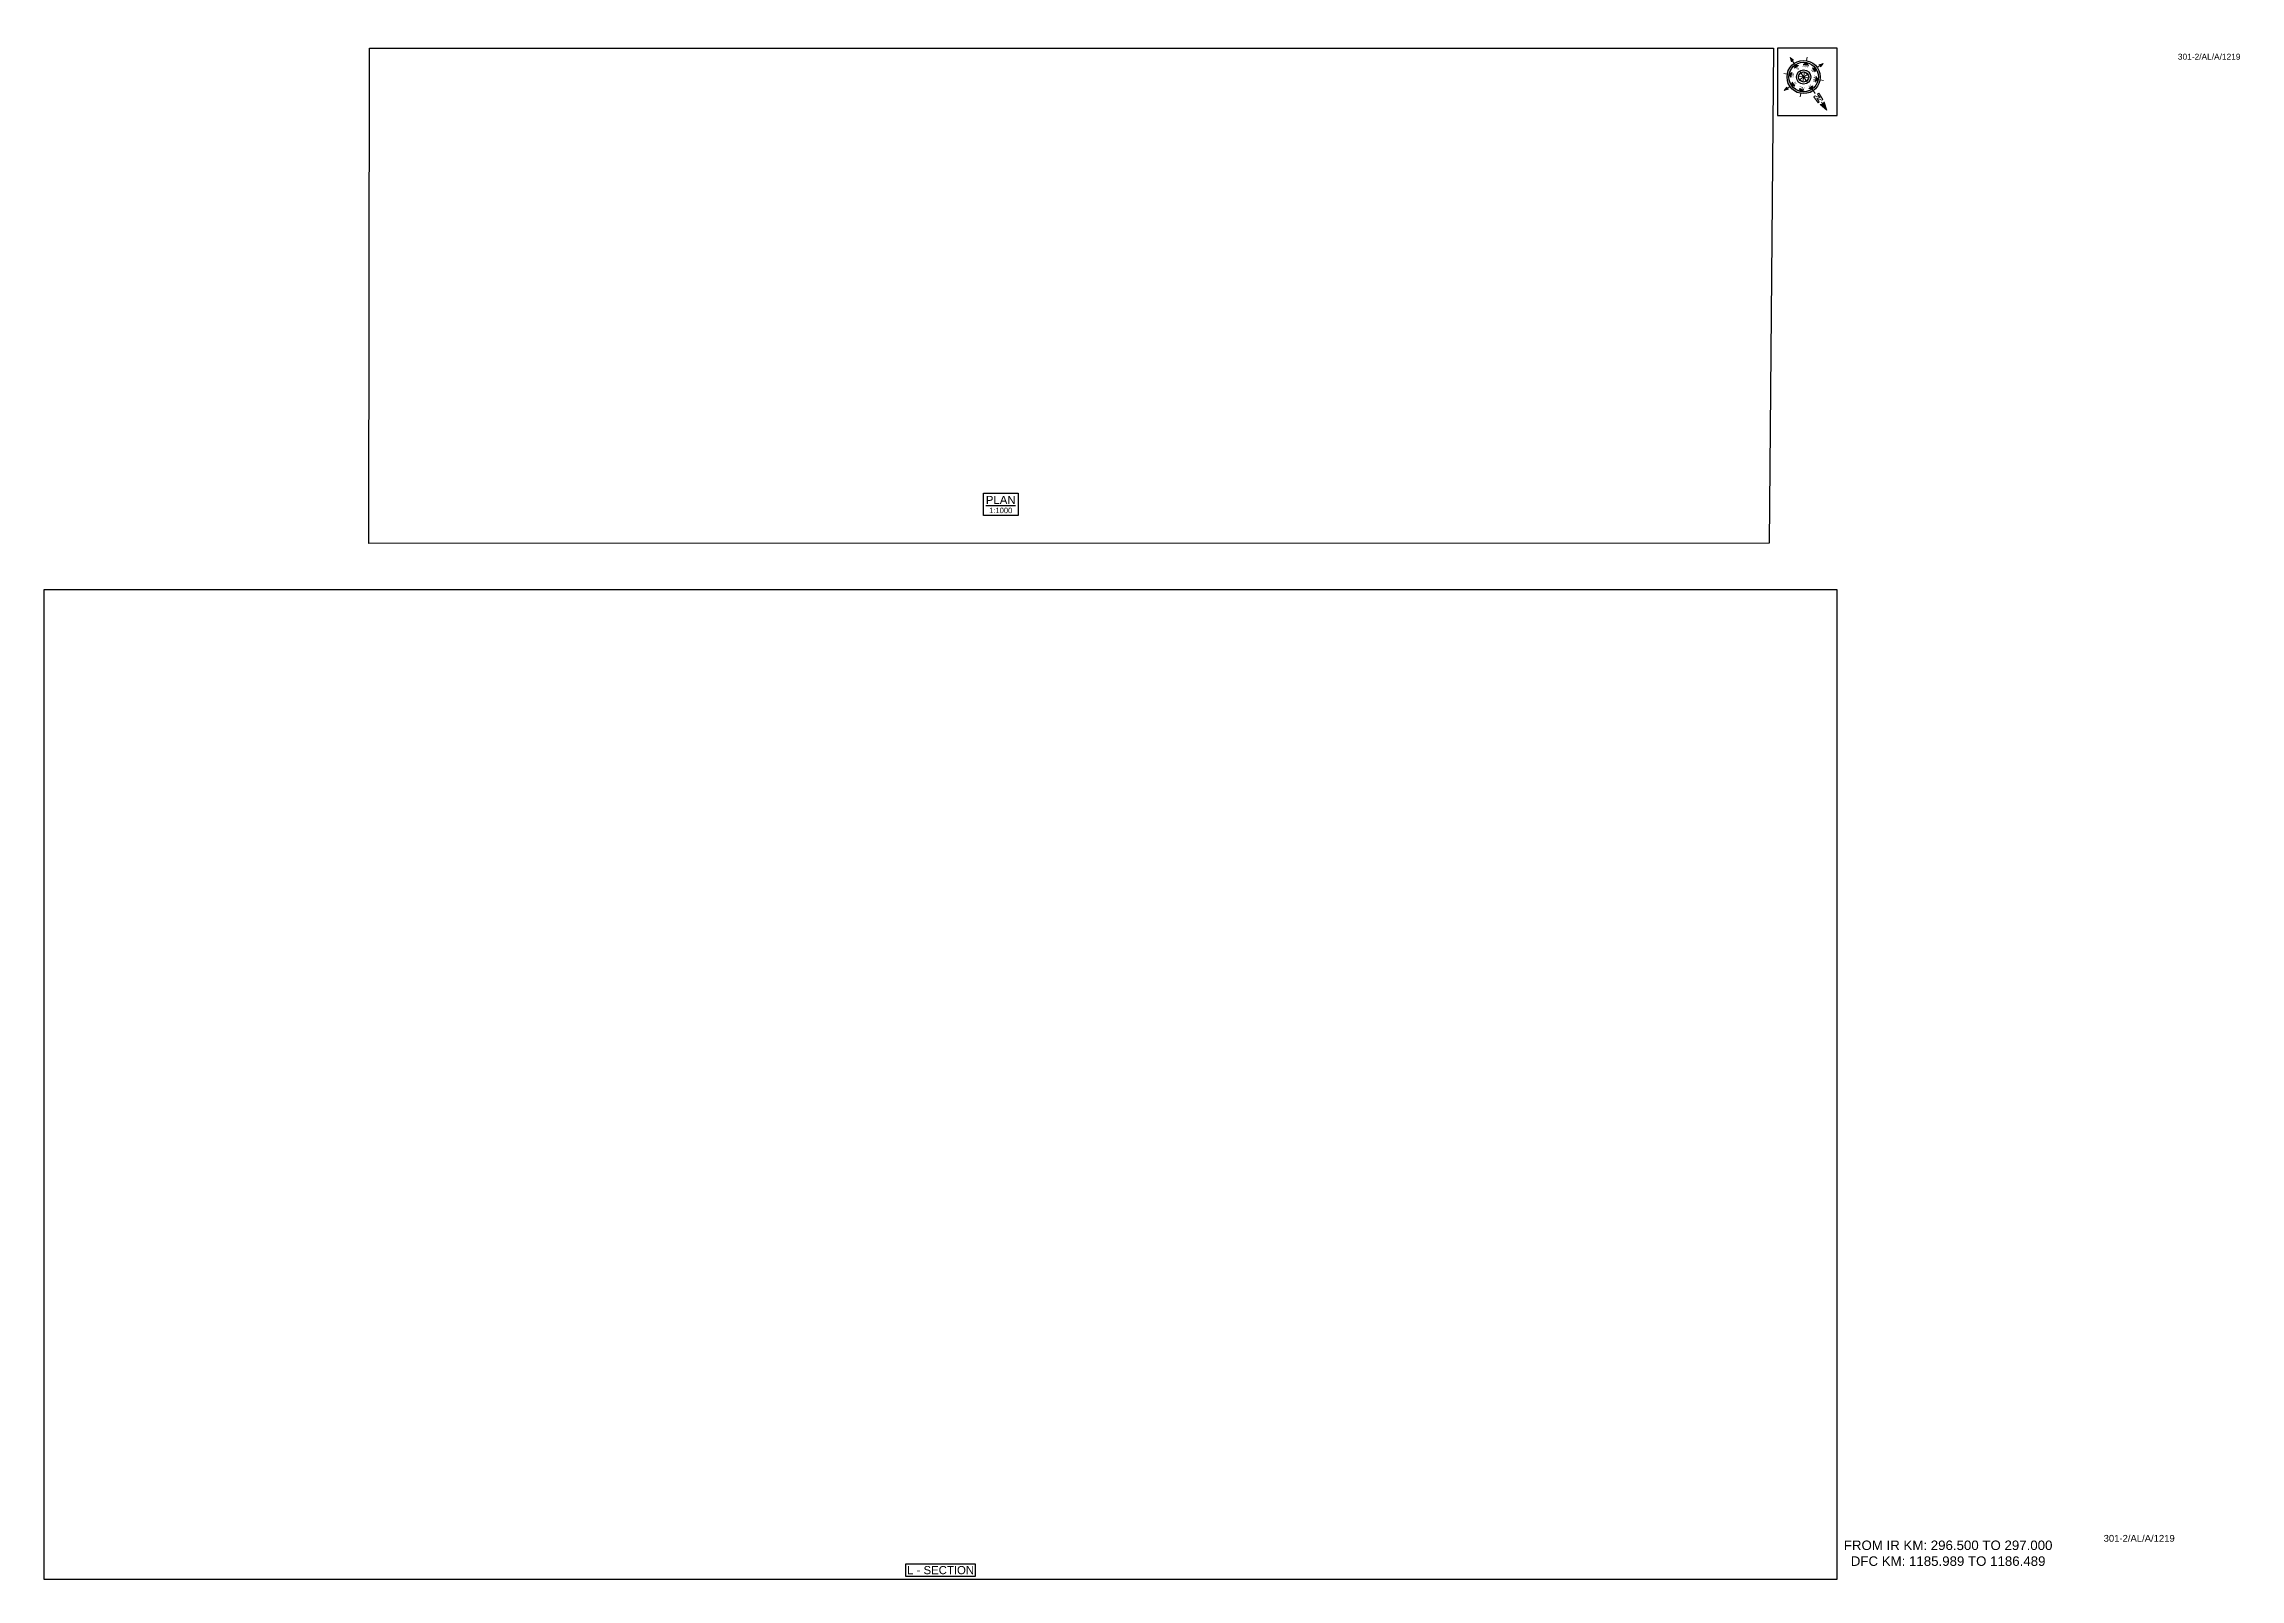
# Paper-space layout '1219' of a CAD drawing. Header units: metres. Extents: x 15 to 824, y 15 to 581.
import ezdxf
from ezdxf.enums import TextEntityAlignment as Align

# ---------------------------------------------------------------- set-up
doc = ezdxf.new("R2010")
doc.units = ezdxf.units.M
doc.header["$MEASUREMENT"] = 0
doc.layers.get('Defpoints').update_dxf_attribs({"color": 5})
doc.layers.add('title', color=7, linetype='Continuous')
doc.styles.get("Standard").update_dxf_attribs({"font": 'arial.ttf'})
doc.styles.add('Style-Arial', font='arial.ttf')

# ---------------------------------------------------------------- blocks, each defined once
blk = doc.blocks.new('N')
for points in [[(0, 8.41), (-0.49, 6.68), (0, 6.93)], [(0.49, 6.68), (0, 6.93), (0, 8.41)], [(-4.93, 0), (-4.07, 0.25), (-4.19, 0)], [(-4.07, -0.25), (-4.19, 0), (-4.93, 0)], [(-3.08, 0), (-2.59, 0.49), (-2.59, -0.49)], [(-2.18, 2.18), (-1.48, 2.18), (-2.18, 1.48)], [(0, 3.08), (0.49, 2.59), (-0.49, 2.59)], [(2.18, 2.18), (2.18, 1.48), (1.48, 2.18)], [(3.08, 0), (2.59, -0.49), (2.59, 0.49)], [(4.07, 0.25), (4.19, 0), (4.93, 0)], [(4.93, 0), (4.07, -0.25), (4.19, 0)], [(-2.18, -2.18), (-2.18, -1.48), (-1.48, -2.18)], [(0, -3.08), (-0.49, -2.59), (0.49, -2.59)], [(0, -4.93), (-0.25, -4.07), (0, -4.19)], [(0.25, -4.07), (0, -4.19), (0, -4.93)], [(2.18, -2.18), (1.48, -2.18), (2.18, -1.48)]]:
    blk.add_hatch(color=7).paths.add_polyline_path(points, flags=0)
h = blk.add_hatch(color=7)
h.paths.add_polyline_path([(0, -3.08), (0, -3.46, 1), (0, 3.46), (0, 3.08, -1)])
h.paths.add_polyline_path([(0, 1.05), (0, 1.48, 1), (0, -1.48), (0, -1.05, -1)])
at = {"color": 7, "linetype": 'ByBlock', "lineweight": 13}
for p, q in [((-0.61, 4.57), (-0.61, 6.12)), ((-0.61, 6.12), (-0.3, 6.12)), ((-0.3, 6.12), (0.32, 5.19)), ((0.32, 4.57), (-0.3, 5.5)), ((-0.3, 5.5), (-0.3, 4.57)), ((0.32, 5.19), (0.32, 6.12)), ((0.32, 6.12), (0.64, 6.12)), ((0.64, 6.12), (0.64, 4.57))]:
    blk.add_line(p, q, dxfattribs=at)
at = {"color": 7, "lineweight": 13}
for p, q in [((0, 6.41), (0, 7.28)), ((-3.46, 0), (-4.19, 0)), ((-2.45, 2.45), (-2.97, 2.97)), ((1.05, 0), (-1.05, 0)), ((-1.05, 0), (1.05, 0)), ((-0.74, 0.74), (0.74, -0.74)), ((0.74, 0.74), (-0.74, -0.74)), ((0.74, -0.74), (-0.74, 0.74)), ((-0.74, -0.74), (0.74, 0.74)), ((0, 3.46), (0, 4.19)), ((0, 3.46), (0, 3.08)), ((0, 1.05), (0, 1.48)), ((0, 1.05), (0, -1.05)), ((0, -1.05), (0, 1.05)), ((2.45, 2.45), (2.97, 2.97)), ((3.46, 0), (4.19, 0)), ((-2.45, -2.45), (-2.97, -2.97)), ((0, -1.05), (0, -1.48)), ((0, -3.46), (0, -3.08)), ((0, -3.46), (0, -4.19)), ((2.45, -2.45), (2.97, -2.97))]:
    blk.add_line(p, q, dxfattribs=at)
for points in [[(0, 8.41), (-0.49, 6.68), (0, 6.93), (0, 6.93)], [(0.49, 6.68), (0, 6.93), (0, 8.41), (0, 8.41)], [(-4.93, 0), (-4.07, 0.25), (-4.19, 0), (-4.19, 0)], [(-4.07, -0.25), (-4.19, 0), (-4.93, 0), (-4.93, 0)], [(-3.08, 0), (-2.59, 0.49), (-2.59, -0.49), (-2.59, -0.49)], [(-2.18, 2.18), (-1.48, 2.18), (-2.18, 1.48), (-2.18, 1.48)], [(0, 3.08), (0.49, 2.59), (-0.49, 2.59), (-0.49, 2.59)], [(2.18, 2.18), (2.18, 1.48), (1.48, 2.18), (1.48, 2.18)], [(3.08, 0), (2.59, -0.49), (2.59, 0.49), (2.59, 0.49)], [(4.07, 0.25), (4.19, 0), (4.93, 0), (4.93, 0)], [(4.93, 0), (4.07, -0.25), (4.19, 0), (4.19, 0)], [(-2.18, -2.18), (-2.18, -1.48), (-1.48, -2.18), (-1.48, -2.18)], [(0, -3.08), (-0.49, -2.59), (0.49, -2.59), (0.49, -2.59)], [(0, -4.93), (-0.25, -4.07), (0, -4.19), (0, -4.19)], [(0.25, -4.07), (0, -4.19), (0, -4.93), (0, -4.93)], [(2.18, -2.18), (1.48, -2.18), (2.18, -1.48), (2.18, -1.48)]]:
    blk.add_lwpolyline(points, close=True, dxfattribs=at)
at = {"color": 7, "linetype": 'ByBlock', "lineweight": 13}
for points in [[(-0.3, 4.57), (-0.61, 4.57)], [(0.32, 4.57), (0.64, 4.57)]]:
    blk.add_lwpolyline(points, dxfattribs=at)
at = {"color": 7}
for radius in [3.46, 3.08, 1.48, 1.05]:
    blk.add_circle((0, 0), radius, dxfattribs=at)
for s, rotation, p in [('W', 90, (-2.1, 0)), ('NW', 45, (-1.48, 1.48)), ('NE', 315, (1.48, 1.48)), ('E', 270, (1.97, 0)), ('SW', 135, (-1.48, -1.48)), ('SE', 225, (1.48, -1.48))]:
    blk.add_text(s, height=0.6, rotation=rotation, dxfattribs=at).set_placement(p, align=Align.CENTER)
for s, p in [('N', (0, 2.1)), ('S', (0, -2.47))]:
    blk.add_text(s, height=0.6, dxfattribs=at).set_placement(p, align=Align.CENTER)

psp = doc.layouts.new('1219')

# ---------------------------------------------------------------- linework, layer by layer
psp.add_lwpolyline([(332.72, 16), (332.72, 20.6), (358.25, 20.6), (358.25, 16)], close=True)
at = {"layer": 'Defpoints'}
psp.add_lwpolyline([(14.99, 15), (676, 15), (676, 379.51), (15.01, 379.51)], close=True, dxfattribs=at)
at = {"layer": 'title', "color": 7, "linetype": 'Continuous', "lineweight": -3}
psp.add_lwpolyline([(361.27, 415.01), (374.15, 415.01), (374.15, 406.86), (361.27, 406.86)], close=True, dxfattribs=at)

# ---------------------------------------------------------------- texts
at = {"style": 'Style-Arial'}
for height, p in [(2.2, (801.57, 574.76)), (2.5, (774.19, 28.76))]:
    psp.add_text('301-2/AL/A/1219', height=height, dxfattribs=at).set_placement(p)
at = {"insert": (674.74, 29.19), "char_height": 3.5, "attachment_point": 1, "style": 'Style-Arial'}
psp.add_mtext_dynamic_manual_height_columns('\\pxqc;FROM IR KM: 296.500 TO 297.000\\P{\\C1;DFC KM: 1185.989 TO 1186.489 }', width=84.2726, gutter_width=17.5, heights=[0], dxfattribs=at)
at = {"layer": 'title', "color": 7, "linetype": 'Continuous', "lineweight": -3, "style": 'Style-Arial'}
for s, height, p in [('%%UPLAN', 3, (367.66, 412.57)), ('1:1000', 2, (367.66, 408.71))]:
    psp.add_text(s, height=height, dxfattribs=at).set_placement(p, align=Align.MIDDLE)
at = {"layer": 'title', "style": 'Style-Arial'}
psp.add_text('L - SECTION', height=3, rotation=0.00006, dxfattribs=at).set_placement((345.5, 18.3), align=Align.MIDDLE_CENTER)

# ---------------------------------------------------------------- viewports
at = {"layer": 'Defpoints'}
vp = psp.add_viewport(center=(345.5, 197.26), size=(661.01, 364.5131), view_center_point=(37204.99, -12057.35), view_height=364.5131, dxfattribs=at)
vp.dxf.flags = 0x10000  # cut along an outline
vp.dxf.clipping_boundary_handle = psp.add_lwpolyline([(14.99, 15), (676, 15), (676, 379.51), (15.01, 379.51)], format="xyb", close=True, dxfattribs={"invisible": 1}).dxf.handle

# ---------------------------------------------------------------- wipeouts: each hides what was drawn before it
psp.add_wipeout([(653.96, 579), (676, 579), (676, 554.19), (653.96, 554.19)])

# ---------------------------------------------------------------- next in the draw order: linework, layer by layer
psp.add_lwpolyline([(676, 579), (653.96, 579), (653.96, 554.19), (676, 554.19)], close=True)
psp.add_lwpolyline([(134.99, 579), (652.53, 579), (650.91, 396.62), (134.73, 396.54)], close=True, dxfattribs=at)

# ---------------------------------------------------------------- next in the draw order: block references
at = {"xscale": 1.771541522973351, "yscale": 1.771541522973351, "zscale": 1.771541522973351, "rotation": 215.1222936235771}
psp.add_blockref('N', (663.62, 568.39), dxfattribs=at)

# ---------------------------------------------------------------- next in the draw order: viewports
at = {"layer": 'Defpoints', "view_twist_angle": 215.12229362}
vp = psp.add_viewport(center=(393.63, 487.77), size=(517.8, 182.4557), view_center_point=(1413832.78, -3135318.62), view_height=182.4558, status=3, dxfattribs=at)
vp.dxf.flags = 0x10000  # cut along an outline
vp.dxf.clipping_boundary_handle = psp.add_lwpolyline([(134.99, 579), (652.53, 579), (650.91, 396.62), (134.73, 396.54)], format="xyb", close=True, dxfattribs={"invisible": 1}).dxf.handle

doc.saveas('drawing.dxf')
